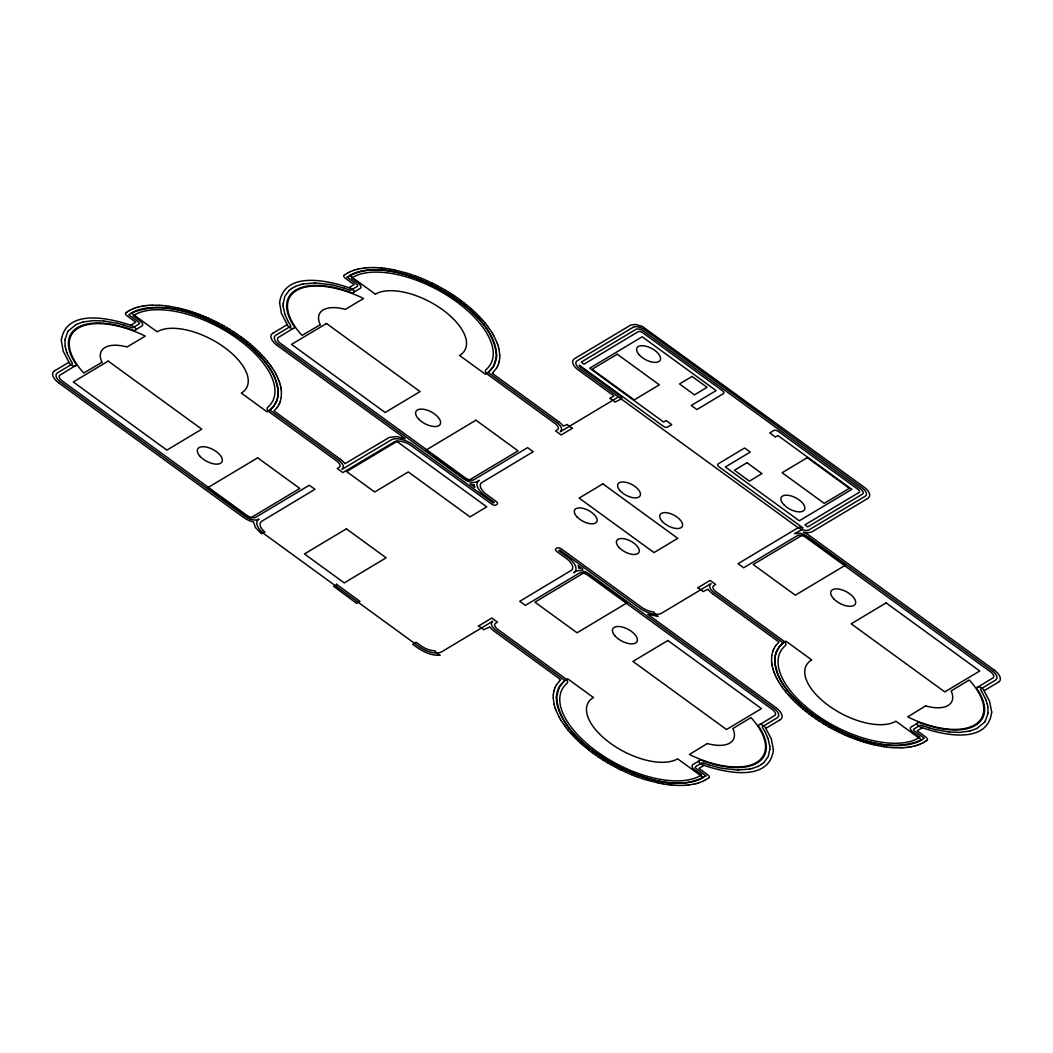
<?xml version="1.0" encoding="UTF-8"?>
<svg xmlns="http://www.w3.org/2000/svg" width="1053" height="1053" viewBox="0 0 1053 1053"><rect width="100%" height="100%" fill="white"/><g stroke="black" fill="none" stroke-linecap="round" stroke-linejoin="round"><path stroke-width="1.5" d="M283.125 303.975L283.204 306.594M769.875 749.025L769.796 746.406M283.125 303.962L284.863 296.248L289.141 290.483M769.875 749.038L768.137 756.752L763.859 762.517M496.424 356.941L496.503 355.493M499.688 358.244L499.767 355.216M553.312 694.756L553.233 697.784M556.497 697.507L556.576 696.059M64.983 339.685L65.181 346.253M988.017 713.315L987.819 706.747M281.256 397.35L281.414 391.216M496.424 356.967L493.515 366.247M499.688 358.323L499.267 361.218M553.312 694.677L553.733 691.782M556.576 696.033L559.485 686.753M771.744 655.65L771.586 661.784M64.983 339.671L67.747 331.774M988.017 713.329L985.253 721.226M281.243 397.429L280.216 401.641M771.757 655.571L772.784 651.359M498.925 362.64L499.254 361.297M553.746 691.703L554.075 690.36M135.89 329.615L142.05 325.917A5.976 2.909 27.9 0 0 140.22 320.994L133.086 315.808L134.179 315.11A83.016 40.369 27.9 0 1 234.819 336.894A83.016 40.369 27.9 0 1 267.752 407.274A8.635 4.199 27.9 0 0 267.58 407.419A5.976 2.909 27.9 0 0 269.607 412.197L337.513 461.635A7.16 3.488 27.9 0 1 339.54 467.098L337.276 468.493L342.896 472.573L394.743 441.602A14.334 6.963 27.9 0 1 410.828 445.327L491.514 504.005A3.58 1.737 27.9 0 0 495.989 505.045L497.108 504.374A3.58 1.737 27.9 0 0 495.976 501.32L485.551 493.686A14.334 6.963 27.9 0 1 481.497 482.761L533.226 451.698L527.606 447.617L473.613 479.918A7.16 3.488 27.9 0 1 465.571 478.049L280.098 343.081A7.16 3.488 27.9 0 1 278.071 337.618L292.918 328.575M354.19 291.878L360.31 288.311A5.976 2.909 27.9 0 0 358.481 283.389L351.36 278.203L352.439 277.505A83.016 40.369 27.9 0 1 453.08 299.289A83.016 40.369 27.9 0 1 486.025 369.669A8.635 4.199 27.9 0 0 485.854 369.814A5.976 2.909 27.9 0 0 487.881 374.592L555.773 424.03A7.16 3.488 27.9 0 1 557.8 429.492L555.55 430.874L561.157 434.968L572.556 428.137L571.95 427.873A7.766 3.778 27.9 0 1 567.291 424.477L563.197 426.083A5.976 2.909 27.9 0 0 562.973 425.781L562.499 425.188A5.976 2.909 27.9 0 0 562.249 424.885L561.71 424.293A5.976 2.909 27.9 0 0 561.42 424.004L560.815 423.424A5.976 2.909 27.9 0 0 560.499 423.135L559.827 422.569A5.976 2.909 27.9 0 0 559.485 422.292L558.748 421.726M698.81 761.122L692.69 764.689A5.976 2.909 27.9 0 0 694.519 769.611L701.64 774.797L700.561 775.495A83.016 40.369 27.9 0 1 599.92 753.711A83.016 40.369 27.9 0 1 566.975 683.331A8.635 4.199 27.9 0 0 567.146 683.186A5.976 2.909 27.9 0 0 565.119 678.408L497.227 628.97A7.16 3.488 27.9 0 1 495.2 623.508L497.45 622.126L491.843 618.032L478.312 626.127L478.931 626.403A7.766 3.778 27.9 0 1 483.59 629.786L489.803 626.917A5.976 2.909 27.9 0 0 490.027 627.219L490.501 627.812A5.976 2.909 27.9 0 0 490.751 628.114L491.29 628.707A5.976 2.909 27.9 0 0 491.58 628.996L492.185 629.576A5.976 2.909 27.9 0 0 492.501 629.865L493.173 630.431A5.976 2.909 27.9 0 0 493.515 630.708L494.252 631.274M917.084 723.516L911.029 727.031A5.976 2.909 27.9 0 0 912.78 732.006L919.914 737.192L918.821 737.89A83.016 40.369 27.9 0 1 818.181 716.106A83.016 40.369 27.9 0 1 785.248 645.726A8.635 4.199 27.9 0 0 785.42 645.581A5.976 2.909 27.9 0 0 783.393 640.803L715.487 591.365A7.16 3.488 27.9 0 1 713.46 585.902L715.724 584.507L710.104 580.427L697.626 587.903L698.244 588.166A7.766 3.778 27.9 0 1 702.891 591.562L708.064 589.311A5.976 2.909 27.9 0 0 708.287 589.614L708.761 590.206A5.976 2.909 27.9 0 0 709.024 590.496L709.564 591.088A5.976 2.909 27.9 0 0 709.854 591.391L710.459 591.97A5.976 2.909 27.9 0 0 710.775 592.26L711.433 592.826A5.976 2.909 27.9 0 0 711.775 593.102L712.512 593.668M498.898 362.719L497.964 365.378M554.102 690.281L555.036 687.622M276.491 401.404L277.992 396.02L278.15 390.044M279.703 402.983L280.203 401.706M772.797 651.294L773.297 650.017M776.509 651.596L775.008 656.98L774.85 662.956M276.491 401.417L273.675 406.142M279.098 404.286L279.677 403.062M497.937 365.457L496.674 367.945M555.063 687.543L556.326 685.055M773.323 649.938L773.902 648.714M776.509 651.583L779.325 646.858M279.058 404.352L277.637 406.761M773.942 648.648L775.363 646.239M493.502 366.273L488.855 371.709A2.382 1.158 27.9 0 0 489.684 373.683L556.892 422.595C559.525 424.412 563.842 428.861 560.301 431.756L618.427 396.942M496.634 368.01L493.08 372.499M556.366 684.99L559.92 680.501M559.498 686.727L564.145 681.291A2.382 1.158 27.9 0 0 563.316 679.317L496.108 630.405C493.488 628.654 489.118 624.021 492.699 621.244L441.562 651.873A17.914 8.714 27.9 0 1 419.147 646.674L264.724 534.292A17.914 8.714 27.9 0 1 259.064 519.063C254.497 521.617 248.969 518.879 245.033 516.26L60.719 382.121C58.099 380.357 53.729 375.75 57.31 372.946L72.104 364.088A2.382 1.158 27.9 0 0 72.183 362.89L71.446 361.732M67.747 331.774L68.419 330.8M985.253 721.226L984.581 722.2M276.768 407.919L277.584 406.827M775.416 646.173L776.232 645.081M68.432 330.787L76.264 324.442M984.568 722.213L976.736 728.558M273.662 406.155L270.582 409.314A2.382 1.158 27.9 0 0 271.424 411.289L338.632 460.2C341.238 461.991 345.581 466.479 342.054 469.348L391.216 439.904A17.914 8.714 27.9 0 1 413.632 445.103L493.186 502.992L494.305 502.334L484.946 495.515A17.914 8.714 27.9 0 1 479.286 480.273C474.574 484.498 467.808 481.813 463.346 478.681L278.979 344.515C276.373 342.791 271.964 338.092 275.57 335.341L290.378 326.483A2.382 1.158 27.9 0 0 290.444 325.285L288.351 321.823M276.728 407.985L273.938 410.907L340.303 459.2M776.272 645.015L779.062 642.093L712.697 593.8M779.338 646.845L782.418 643.686A2.382 1.158 27.9 0 0 781.576 641.711L714.368 592.8C711.775 591.075 707.366 586.403 710.972 583.638L661.784 613.096A17.914 8.714 27.9 0 1 639.368 607.897L559.814 550.008L558.695 550.666L568.054 557.485A17.914 8.714 27.9 0 1 573.714 572.727C578.439 568.488 585.231 571.2 589.706 574.346L774.021 708.485C776.653 710.314 780.944 714.724 777.456 717.646L762.622 726.517A2.382 1.158 27.9 0 0 762.556 727.715L764.649 731.177M493.015 372.551L492.212 373.302L558.564 421.595M559.985 680.449L560.788 679.698L494.436 631.405M289.141 290.47L291.628 288.522M763.859 762.53L761.372 764.478M125.926 312.82L125.768 312.952A3.58 1.737 27.9 0 0 126.926 315.768L135.784 322.218L130.677 325.285M344.186 275.215L344.028 275.346A3.58 1.737 27.9 0 0 345.2 278.163L354.058 284.613L348.938 287.68M347.121 277.163L356.664 284.284A2.382 1.158 27.9 0 1 357.428 286.324L351.268 290.009A2.382 1.158 27.9 0 1 349.464 289.93L348.898 289.733M705.879 775.837L696.336 768.716A2.382 1.158 27.9 0 1 695.572 766.676L701.732 762.991A2.382 1.158 27.9 0 1 703.536 763.07L704.102 763.267M708.814 777.785L708.998 777.64A3.58 1.737 27.9 0 0 707.8 774.837L698.942 768.387L704.062 765.32M927.074 740.18L927.259 740.022A3.58 1.737 27.9 0 0 926.074 737.232L917.216 730.782L922.323 727.715M125.991 312.767L127.189 311.912M54.401 370.972L53.979 371.275A5.976 2.909 27.9 0 0 53.795 371.433L53.479 371.762A5.976 2.909 27.9 0 0 53.334 371.946L53.084 372.328A5.976 2.909 27.9 0 0 52.979 372.538L52.821 372.959A5.976 2.909 27.9 0 0 52.755 373.183L52.676 373.657A5.976 2.909 27.9 0 0 52.65 373.894L52.65 374.394A5.976 2.909 27.9 0 0 52.676 374.657L52.755 375.184A5.976 2.909 27.9 0 0 52.821 375.46L52.992 376.013A5.976 2.909 27.9 0 0 53.098 376.29L53.348 376.869A5.976 2.909 27.9 0 0 53.492 377.158L53.821 377.737A5.976 2.909 27.9 0 0 54.006 378.04L54.401 378.632A5.976 2.909 27.9 0 0 54.624 378.922L55.098 379.514A5.976 2.909 27.9 0 0 55.361 379.817L55.901 380.409A5.976 2.909 27.9 0 0 56.191 380.699L56.796 381.291A5.976 2.909 27.9 0 0 57.112 381.568L57.783 382.147A5.976 2.909 27.9 0 0 58.126 382.423L58.85 382.989M344.252 275.162L348.214 272.648M347.135 277.15C375.329 261.118 409.735 274.346 436.574 287.298C462.715 302.132 493.146 323.047 496.503 355.466M272.661 333.367L272.253 333.669A5.976 2.909 27.9 0 0 272.069 333.827L271.74 334.156A5.976 2.909 27.9 0 0 271.595 334.341L271.345 334.722A5.976 2.909 27.9 0 0 271.253 334.933L271.082 335.354A5.976 2.909 27.9 0 0 271.016 335.578L270.937 336.052A5.976 2.909 27.9 0 0 270.911 336.289L270.924 336.789A5.976 2.909 27.9 0 0 270.937 337.052L271.029 337.579A5.976 2.909 27.9 0 0 271.082 337.842L271.253 338.408A5.976 2.909 27.9 0 0 271.358 338.684L271.608 339.25A5.976 2.909 27.9 0 0 271.753 339.54L272.082 340.132A5.976 2.909 27.9 0 0 272.266 340.422L272.674 341.027A5.976 2.909 27.9 0 0 272.898 341.317L273.372 341.909A5.976 2.909 27.9 0 0 273.622 342.212L274.175 342.804A5.976 2.909 27.9 0 0 274.451 343.094L275.057 343.686A5.976 2.909 27.9 0 0 275.386 343.962L276.044 344.542A5.976 2.909 27.9 0 0 276.386 344.818L277.123 345.384M780.339 719.633L780.747 719.331A5.976 2.909 27.9 0 0 780.931 719.173L781.26 718.844A5.976 2.909 27.9 0 0 781.405 718.659L781.655 718.278A5.976 2.909 27.9 0 0 781.747 718.067L781.918 717.646A5.976 2.909 27.9 0 0 781.984 717.422L782.063 716.948A5.976 2.909 27.9 0 0 782.089 716.711L782.076 716.211A5.976 2.909 27.9 0 0 782.063 715.948L781.971 715.421A5.976 2.909 27.9 0 0 781.918 715.158L781.747 714.592A5.976 2.909 27.9 0 0 781.642 714.316L781.392 713.75A5.976 2.909 27.9 0 0 781.247 713.46L780.918 712.868A5.976 2.909 27.9 0 0 780.734 712.578L780.326 711.973A5.976 2.909 27.9 0 0 780.102 711.683L779.628 711.091A5.976 2.909 27.9 0 0 779.378 710.788L778.825 710.196A5.976 2.909 27.9 0 0 778.549 709.906L777.943 709.314A5.976 2.909 27.9 0 0 777.614 709.038L776.956 708.458A5.976 2.909 27.9 0 0 776.614 708.182L775.877 707.616M705.865 775.85C678.711 791.645 645.134 779.088 618.98 767.018C591.931 752.171 559.959 730.9 556.497 697.534M708.748 777.838L704.786 780.352M998.599 682.028L999.021 681.725A5.976 2.909 27.9 0 0 999.205 681.567L999.521 681.238A5.976 2.909 27.9 0 0 999.666 681.054L999.916 680.672A5.976 2.909 27.9 0 0 1000.021 680.462L1000.179 680.041A5.976 2.909 27.9 0 0 1000.245 679.817L1000.324 679.343A5.976 2.909 27.9 0 0 1000.35 679.106L1000.35 678.606A5.976 2.909 27.9 0 0 1000.324 678.343L1000.245 677.816A5.976 2.909 27.9 0 0 1000.179 677.54L1000.008 676.987A5.976 2.909 27.9 0 0 999.902 676.71L999.652 676.131A5.976 2.909 27.9 0 0 999.508 675.842L999.179 675.263A5.976 2.909 27.9 0 0 998.994 674.96L998.599 674.368A5.976 2.909 27.9 0 0 998.376 674.078L997.902 673.486A5.976 2.909 27.9 0 0 997.639 673.183L997.099 672.591A5.976 2.909 27.9 0 0 996.809 672.301L996.204 671.709A5.976 2.909 27.9 0 0 995.888 671.432L995.217 670.853A5.976 2.909 27.9 0 0 994.874 670.577L994.15 670.011M925.811 741.088L927.009 740.233M291.642 288.509L295.156 286.534M761.358 764.491L757.844 766.466M127.255 311.859L128.532 311.056M275.162 378.488C267.857 361.784 254.128 348.872 239.715 338.171A86.596 42.107 27.9 0 0 131.375 313.07L128.742 314.86L138.404 321.902A2.382 1.158 27.9 0 1 139.154 323.929L133.007 327.615A2.382 1.158 27.9 0 1 131.191 327.549L130.638 327.338M777.838 674.512C785.169 691.216 798.872 704.128 813.285 714.829A86.596 42.107 27.9 0 0 921.625 739.93L924.258 738.14L914.596 731.098A2.382 1.158 27.9 0 1 913.846 729.071L919.993 725.385A2.382 1.158 27.9 0 1 921.809 725.451L922.362 725.662M924.468 741.944L925.745 741.141M54.506 370.906L68.827 362.324M272.766 333.301L287.087 324.719M765.913 728.281L780.234 719.699M984.173 690.676L998.494 682.094M128.598 311.004L129.94 310.253M131.375 313.07C168.085 297.736 209.086 317.611 239.715 338.171A86.596 42.107 27.9 0 1 267.067 411.828L241.334 393.098A53.742 26.141 27.9 0 0 224.368 347.385A53.742 26.141 27.9 0 0 157.108 331.8L131.375 313.07M921.625 739.93C884.968 755.317 843.887 735.389 813.285 714.829A86.596 42.107 27.9 0 1 785.933 641.172L811.666 659.902A53.742 26.141 27.9 0 0 828.632 705.615A53.742 26.141 27.9 0 0 895.892 721.2L921.625 739.93M923.06 742.747L924.402 741.996M130.019 310.214L132.994 308.819M348.28 272.609L349.701 271.898M703.299 781.102L704.72 780.391M922.981 742.786L920.006 744.181M76.264 324.442L83.161 321.955M976.736 728.558L969.839 731.045M295.156 286.534L300.684 284.547M757.844 766.466L752.316 768.453M349.78 271.858L352.9 270.582M703.22 781.142L700.1 782.418M133.086 308.779L134.626 308.187M918.374 744.813L919.914 744.221M134.718 308.16L136.337 307.608M352.979 270.542L354.598 270.002M698.402 782.998L700.021 782.458M916.663 745.392L918.282 744.84M136.429 307.581L138.101 307.094M354.69 269.976L356.375 269.489M696.625 783.511L698.31 783.024M914.899 745.906L916.571 745.419M300.684 284.547L302.974 284.007M752.316 768.453L750.026 768.993M138.193 307.068L141.839 306.252M356.467 269.463L358.204 269.041M694.796 783.958L696.533 783.537M914.807 745.932L911.161 746.748M83.174 321.955L93.19 320.612L103.734 320.968M969.826 731.045L959.809 732.388L949.266 732.032M358.31 269.015L364.088 268.041M694.69 783.985L688.912 784.959M302.988 284.007L315.163 282.954M750.012 768.993L737.837 770.046M141.944 306.226L143.8 305.91M909.2 747.09L911.056 746.774M143.906 305.897L145.814 305.646M907.186 747.354L909.094 747.103M364.193 268.028L366.168 267.817M145.933 305.633L147.894 305.423M439.878 655.229C429.756 655.822 420.45 650.32 412.789 644.278L416.132 642.264L421.95 646.45A14.334 6.963 27.9 0 0 434.27 650.754L434.928 650.741A7.753 3.764 27.9 0 0 439.878 655.216M905.106 747.577L907.067 747.367M686.832 785.183L688.807 784.972M366.273 267.817L368.3 267.673M148.012 305.423L150.026 305.278M902.974 747.722L904.988 747.577M684.7 785.327L686.727 785.183M74.658 366.181L59.81 375.223A7.16 3.488 27.9 0 0 61.837 380.686L247.297 515.654A7.16 3.488 27.9 0 0 255.339 517.523L309.345 485.222L314.952 489.303L261.276 521.538A14.334 6.963 27.9 0 0 264.342 531.62L264.922 532.173A7.766 3.778 27.9 0 0 261.565 533.845L255.458 527.579L253.51 521.933A5.976 2.909 27.9 0 1 253.075 521.827L252.233 521.604A5.976 2.909 27.9 0 1 251.812 521.485L250.956 521.209A5.976 2.909 27.9 0 1 250.535 521.064L249.679 520.735A5.976 2.909 27.9 0 1 249.258 520.564L248.403 520.195A5.976 2.909 27.9 0 1 247.981 519.998L247.139 519.59A5.976 2.909 27.9 0 1 246.718 519.366L245.902 518.905A5.976 2.909 27.9 0 1 245.494 518.668L244.704 518.181A5.976 2.909 27.9 0 1 244.322 517.931L243.546 517.392M978.342 686.819L993.19 677.777A7.16 3.488 27.9 0 0 991.163 672.314L805.703 537.346A7.16 3.488 27.9 0 0 797.661 535.477L743.655 567.778L738.048 563.697L798.714 527.356A3.58 1.737 27.9 0 1 801.517 527.487L803.018 527.961L719.199 466.953A3.58 1.737 27.9 0 1 718.067 463.912L744.616 448.012L750.236 452.092L725.359 466.992L799.293 520.801L851.824 489.342L777.891 435.534L775.377 437.034L769.756 432.954L773.955 430.44A3.58 1.737 27.9 0 1 778.43 431.48L857.984 489.369A3.58 1.737 27.9 0 1 859.116 492.422L804.913 524.881L807.717 526.921L862.723 493.949A5.963 2.896 27.9 0 0 861.038 489.395L643.001 330.708A5.963 2.896 27.9 0 0 636.302 329.155L581.243 362.1L584.046 364.141L638.25 331.682A3.58 1.737 27.9 0 1 642.738 332.722L722.279 390.61A3.58 1.737 27.9 0 1 723.411 393.664L696.875 409.564L691.255 405.471L716.119 390.584L642.185 336.776L589.667 368.234L663.601 422.042L666.115 420.529L671.722 424.622L667.536 427.123A3.58 1.737 27.9 0 1 663.048 426.083L579.242 365.115A5.963 2.896 27.9 0 0 581.282 367.681L620.099 395.941A3.58 1.737 27.9 0 1 621.231 398.995L614.978 402.101A7.766 3.778 27.9 0 0 610.319 398.705L609.7 398.442L613.938 395.902L578.373 370.024C575.201 367.879 569.884 362.285 574.227 358.849L630.944 324.929L635.683 324.456L642.264 326.364L863.947 487.039C867.119 489.197 872.437 494.778 868.093 498.214L811.85 531.897L808.678 532.686L803.321 532.265A5.976 2.909 27.9 0 1 803.742 532.436L804.597 532.805A5.976 2.909 27.9 0 1 805.019 533.002L805.861 533.41A5.976 2.909 27.9 0 1 806.282 533.634L807.098 534.095A5.976 2.909 27.9 0 1 807.506 534.332L808.296 534.819A5.976 2.909 27.9 0 1 808.678 535.069L809.454 535.608M760.082 724.425L774.929 715.382A7.16 3.488 27.9 0 0 772.902 709.919L587.429 574.951A7.16 3.488 27.9 0 0 579.387 573.082L525.394 605.383L519.774 601.302L571.503 570.239A14.334 6.963 27.9 0 0 567.449 559.314L557.024 551.68A3.58 1.737 27.9 0 1 555.892 548.626L557.011 547.955A3.58 1.737 27.9 0 1 561.486 548.995L642.172 607.673A14.334 6.963 27.9 0 0 653.36 611.898L654.071 612.28A7.766 3.778 27.9 0 0 658.217 616.426L647.621 614.268L775.692 707.484M368.405 267.659L372.709 267.554M150.145 305.265L152.211 305.186M900.789 747.814L902.855 747.735M684.595 785.341L680.291 785.446M152.33 305.186L159.056 305.278M900.67 747.814L893.944 747.722M372.828 267.554L375 267.58M678 785.42L680.172 785.446M315.176 282.954L330.287 284.586M737.824 770.046L722.713 768.414M375.118 267.58L377.329 267.673M675.671 785.327L677.882 785.42M377.448 267.686L379.699 267.831M159.187 305.291L161.438 305.436M891.562 747.564L893.813 747.709M673.301 785.169L675.552 785.314M379.83 267.844L382.107 268.041M161.557 305.449L163.847 305.646M889.153 747.354L891.443 747.551M670.893 784.959L673.17 785.156M103.747 320.968L117.383 323.35M949.253 732.032L935.617 729.65M382.239 268.054L384.556 268.318M163.978 305.66L166.295 305.923M886.705 747.077L889.022 747.34M668.444 784.682L670.761 784.946M384.687 268.331L387.043 268.66M166.427 305.949L168.783 306.265M884.217 746.735L886.573 747.051M665.957 784.34L668.313 784.669M387.175 268.673L389.557 269.055M168.914 306.278L171.297 306.66M881.703 746.34L884.086 746.722M663.443 783.945L665.825 784.327M389.702 269.081L392.111 269.515M171.428 306.686L176.417 307.634M881.572 746.314L876.583 745.366M660.889 783.485L663.298 783.919M330.3 284.586L334.564 285.481M722.7 768.414L718.436 767.519M392.242 269.542L394.691 270.029M658.309 782.971L660.757 783.458M394.822 270.055L405.208 272.674M176.562 307.66L179.023 308.213M873.977 744.787L876.438 745.34M658.178 782.945L647.792 780.326M334.578 285.495L344.436 288.219M718.422 767.505L708.564 764.781M179.155 308.239L181.642 308.845M871.357 744.155L873.845 744.761M117.396 323.35L123.951 325.14M935.604 729.65L929.049 727.86M181.774 308.871L184.275 309.529M868.725 743.471L871.226 744.129M184.42 309.569L186.934 310.28M866.066 742.72L868.58 743.431M405.339 272.714L407.866 273.477M187.079 310.319L189.606 311.083M863.394 741.917L865.921 742.681M645.134 779.523L647.661 780.286M123.978 325.14L130.625 327.338M929.022 727.86L922.375 725.662M408.011 273.517L410.552 274.333M189.751 311.122L192.291 311.938M860.709 741.062L863.249 741.878M642.448 778.667L644.989 779.483M344.449 288.219L348.885 289.733M708.551 764.781L704.115 763.267M410.696 274.372L415.935 276.202M192.423 311.978L194.976 312.846M858.024 740.154L860.577 741.022M642.304 778.628L637.065 776.798M195.108 312.899L197.661 313.807M855.339 739.193L857.892 740.101M416.067 276.255L418.62 277.229M802.083 529.606L794.475 533.621L800.464 533.266L807.914 536.714L992.281 670.879C994.901 672.696 999.231 677.132 995.717 680.027L980.896 688.912A2.382 1.158 27.9 0 0 980.817 690.11L981.554 691.268M197.806 313.86L200.36 314.834M852.64 738.166L855.194 739.14M634.38 775.771L636.933 776.745M418.765 277.281L421.318 278.295M200.504 314.886L203.045 315.9M849.955 737.1L852.496 738.114M631.682 774.705L634.235 775.719M421.45 278.347L424.004 279.414M203.19 315.953L205.73 317.019M847.27 735.981L849.81 737.047M628.996 773.586L631.55 774.653M424.148 279.466L426.676 280.572M205.875 317.071L208.415 318.177M844.585 734.823L847.125 735.929M626.324 772.428L628.852 773.534M426.82 280.638L432.006 283.046M208.56 318.243L211.087 319.401M841.913 733.599L844.44 734.757M626.18 772.362L620.994 769.954M211.232 319.467L213.746 320.652M839.254 732.348L841.768 733.533M432.151 283.112L434.652 284.349M213.891 320.717L216.392 321.955M836.608 731.045L839.109 732.283M618.348 768.651L620.849 769.888M434.797 284.428L437.271 285.705M216.523 322.034L219.011 323.31M833.989 729.69L836.477 730.966M615.729 767.295L618.203 768.572M437.416 285.771L442.457 288.522M219.156 323.376L221.617 324.693M831.383 728.307L833.844 729.624M615.584 767.229L610.543 764.478M221.749 324.772L224.197 326.127M828.803 726.873L831.251 728.228M442.589 288.601L445.011 289.996M224.328 326.206L226.75 327.601M826.25 725.399L828.672 726.794M607.989 763.004L610.411 764.399M445.143 290.075L447.538 291.497M226.882 327.68L229.264 329.102M823.736 723.898L826.118 725.32M605.462 761.503L607.857 762.925M447.67 291.576L450.026 293.037M229.396 329.181L234.214 332.221M823.604 723.819L818.786 720.779M602.974 759.963L605.33 761.424M450.157 293.129L452.474 294.616M600.526 758.384L602.842 759.871M452.606 294.695L454.896 296.222M816.365 719.173L818.655 720.7M234.345 332.3L236.635 333.827M598.104 756.778L600.394 758.305M455.028 296.314L457.278 297.867M816.246 719.081L811.652 715.856M236.754 333.919L241.348 337.144M595.722 755.133L597.972 756.686M457.397 297.946L459.608 299.539M593.392 753.461L595.603 755.054M809.639 535.74L993.966 669.879M277.308 345.516L405.379 438.732L396.691 436.574L389.386 437.377L344.936 463.689A5.976 2.909 27.9 0 0 344.713 463.386L344.239 462.793A5.976 2.909 27.9 0 0 343.976 462.504L343.436 461.912A5.976 2.909 27.9 0 0 343.146 461.609L342.541 461.03A5.976 2.909 27.9 0 0 342.225 460.74L341.567 460.174A5.976 2.909 27.9 0 0 341.225 459.898L340.488 459.332M59.034 383.121L243.361 517.26M459.74 299.618L461.898 301.224M809.362 714.171L811.534 715.777M241.466 337.223L243.638 338.829M591.102 751.776L593.26 753.382M462.017 301.316L464.149 302.948M807.125 712.447L809.244 714.079M243.756 338.921L245.875 340.553M588.851 750.052L590.983 751.684M464.268 303.04L466.334 304.699M804.926 710.696L807.006 712.355M245.994 340.645L248.074 342.304M586.666 748.301L588.732 749.96M466.453 304.791L468.48 306.462M802.781 708.932L804.808 710.604M248.192 342.396L250.219 344.068M584.52 746.538L586.547 748.209M468.585 306.555L470.559 308.239M800.701 707.155L802.676 708.84M250.324 344.16L252.299 345.845M582.441 744.761L584.415 746.445M470.678 308.345L472.6 310.043M798.674 705.352L800.596 707.05M252.404 345.95L254.326 347.648M580.4 742.957L582.322 744.655M472.705 310.148L474.561 311.859M796.7 703.522L798.569 705.247M254.431 347.753L256.3 349.478M578.439 741.141L580.295 742.852M474.666 311.964L476.469 313.702M794.791 701.693L796.595 703.43M256.406 349.57L258.209 351.307M576.531 739.298L578.334 741.036M476.575 313.794L478.325 315.545M792.948 699.85L794.699 701.601M258.301 351.399L260.052 353.15M574.675 737.455L576.425 739.206M478.417 315.637L480.102 317.401M791.172 697.994L792.856 699.758M260.144 353.242L261.828 355.006M572.898 735.599L574.583 737.363M480.194 317.493L481.813 319.256M789.447 696.138L791.079 697.902M261.921 355.098L263.553 356.862M571.187 733.744L572.806 735.507M481.905 319.362L483.459 321.126M787.802 694.269L789.368 696.033M263.632 356.967L265.198 358.731M569.541 731.874L571.095 733.638M483.551 321.231L485.038 323.008M786.236 692.387L787.723 694.164M265.277 358.836L266.764 360.613M567.962 729.992L569.449 731.769M784.735 690.518L786.157 692.295M485.117 323.1L486.539 324.877M566.461 728.123L567.883 729.9M266.843 360.705L268.265 362.482M783.3 688.649L784.656 690.413M486.618 324.982L487.96 326.746M565.04 726.254L566.382 728.018M268.344 362.587L269.7 364.351M781.945 686.767L783.235 688.544M488.039 326.851L489.316 328.628M563.684 724.372L564.961 726.149M269.765 364.456L271.055 366.233M780.681 684.898L781.879 686.674M489.382 328.72L491.79 332.353M563.618 724.28L561.21 720.647M271.121 366.326L272.319 368.102M779.483 683.042L780.615 684.805M272.385 368.195L273.517 369.958M981.567 691.281L985.503 698.837M71.433 361.719L67.497 354.163M778.364 681.186L779.417 682.936M491.843 332.458L492.909 334.209M560.091 718.791L561.157 720.542M273.583 370.064L274.636 371.814M777.325 679.343L778.299 681.08M492.962 334.301L493.949 336.052M559.051 716.948L560.038 718.699M274.701 371.92L275.675 373.657M764.662 731.19L765.478 732.691M288.338 321.81L287.522 320.309M776.364 677.513L777.272 679.238M494.002 336.157L497.266 343.291M558.998 716.843L555.734 709.709M275.728 373.762L276.636 375.487M765.478 732.704L768.071 738.653M287.522 320.296L284.929 314.347M775.495 675.684L776.324 677.408M276.676 375.592L277.505 377.316M774.705 673.894L775.456 675.592M277.544 377.408L278.295 379.106M985.503 698.85L986.082 700.324M67.497 354.15L66.918 352.676M777.825 674.486L774.863 662.982M774.008 672.104L774.666 673.788M278.334 379.212L278.992 380.896M275.175 378.514L278.137 390.018M986.082 700.337L987.227 703.944M66.918 352.663L65.773 349.056M773.389 670.34L773.968 672.011M497.292 343.383L497.885 345.055M555.115 707.945L555.708 709.617M279.032 380.989L279.611 382.66M768.085 738.666L769.796 746.393M284.915 314.334L283.204 306.607M772.849 668.589L773.35 670.248M497.911 345.147L498.859 348.517M555.089 707.853L554.141 704.483M279.65 382.752L280.151 384.411M772.402 666.878L772.823 668.497M280.177 384.503L280.598 386.122M987.227 703.944L987.806 706.747M65.773 349.056L65.194 346.253M772.046 665.18L772.389 666.786M498.885 348.609L499.767 355.124M554.115 704.391L553.233 697.876M280.611 386.214L280.954 387.82M771.783 663.508L772.033 665.088M280.967 387.912L281.217 389.492M771.599 661.876L771.77 663.429M281.23 389.571L281.401 391.124M61.311 340.277L63.154 350.978L69.577 363.469A3.883 1.882 27.9 0 0 74.355 366.168A3.883 1.882 27.9 0 0 75.869 363.956A70.788 34.42 27.9 0 1 132.454 330.063A3.883 1.882 27.9 0 0 135.929 329.286A3.883 1.882 27.9 0 0 132.323 325.89C111.355 318.335 66.168 307.621 61.311 340.237M279.572 302.672L281.427 313.373L287.851 325.864A3.883 1.882 27.9 0 0 292.616 328.562A3.883 1.882 27.9 0 0 294.142 326.351A70.788 34.42 27.9 0 1 350.715 292.458A3.883 1.882 27.9 0 0 354.19 291.681A3.883 1.882 27.9 0 0 350.596 288.285C329.484 280.651 284.323 270.055 279.572 302.672M773.428 749.644C769.677 782.971 723.529 772.468 702.404 764.715A3.883 1.882 27.9 0 1 698.81 761.319A3.883 1.882 27.9 0 1 702.285 760.529A70.788 34.42 27.9 0 0 758.871 726.649A3.883 1.882 27.9 0 1 760.384 724.438A3.883 1.882 27.9 0 1 765.149 727.136L771.296 738.864L773.428 749.644M991.689 712.039C987.872 745.419 941.658 734.783 920.677 727.11A3.883 1.882 27.9 0 1 917.071 723.714A3.883 1.882 27.9 0 1 920.546 722.924A70.788 34.42 27.9 0 0 977.131 689.044A3.883 1.882 27.9 0 1 978.645 686.832A3.883 1.882 27.9 0 1 983.423 689.531L989.57 701.259L991.689 712.039M336.473 584.283L336.42 584.626A7.766 3.778 27.9 0 1 333.643 586.297L356.638 603.408L359.981 601.395L336.473 584.283M101.983 362.337L83.753 372.999A69.867 33.986 27.9 0 1 78.225 328.141A69.867 33.986 27.9 0 1 145.301 336.131L127.058 346.964A35.828 17.427 27.9 0 0 101.851 362.061L101.983 362.337M108.209 361.087L73.289 382.002L166.874 450.105L201.794 429.19L108.209 361.087M320.257 324.732L302.014 335.394A69.867 33.986 27.9 0 1 296.485 290.536A69.867 33.986 27.9 0 1 363.575 298.526L345.331 309.358A35.828 17.427 27.9 0 0 320.125 324.456L320.257 324.732M326.483 323.482L291.549 344.397L385.148 412.5L420.068 391.584L326.483 323.482M257.669 457.805L207.388 487.934L249.495 518.576L299.789 488.46L257.669 457.805M396.915 441.457L346.621 471.586L374.697 492.014L408.235 471.928L469.993 516.891L486.762 506.848L396.915 441.457M475.943 420.2L425.649 450.329L467.769 480.971L518.05 450.855L475.943 420.2M633.195 327.259L577.031 360.889A9.556 4.646 27.9 0 0 580.058 369.024L797.174 527.04A9.556 4.646 27.9 0 0 809.138 529.804L865.29 496.174A9.556 4.646 27.9 0 0 862.275 488.052L645.147 330.037A9.556 4.646 27.9 0 0 633.195 327.259M617.242 354.203L592.089 369.261L634.209 399.903L659.349 384.845L617.242 354.203M346.371 528.843L304.462 553.944L344.239 582.901L386.148 557.8L346.371 528.843M692.084 376.421L679.514 383.95L694.48 394.849L707.063 387.32L692.084 376.421M602.882 483.853L579.124 498.082L654.005 552.575L677.75 538.346L602.882 483.853M746.998 462.728L734.428 470.257L749.407 481.155L761.977 473.613L746.998 462.728M585.231 572.029L534.95 602.145L577.057 632.8L627.351 602.671L585.231 572.029M807.282 457.66L782.129 472.718L824.249 503.373L849.389 488.316L807.282 457.66M803.505 534.424L753.211 564.54L795.331 595.195L845.612 565.066L803.505 534.424M667.852 640.5L632.932 661.416L726.517 729.518L761.451 708.603L667.852 640.5M886.126 602.895L851.206 623.81L944.791 691.913L979.711 670.998L886.126 602.895M707.274 743.536L689.425 754.475A69.867 33.986 27.9 0 0 756.515 762.464A69.867 33.986 27.9 0 0 750.986 717.606L732.875 728.544A35.828 17.427 27.9 0 1 707.669 743.642L707.274 743.536M925.534 705.931L907.699 716.869A69.867 33.986 27.9 0 0 974.775 724.859A69.867 33.986 27.9 0 0 969.247 680.001L951.149 690.939A35.828 17.427 27.9 0 1 925.942 706.036L925.534 705.931M473.889 484.67L472.981 484.551A5.976 2.909 27.9 0 1 472.573 484.485L471.757 484.314A5.976 2.909 27.9 0 1 471.336 484.222L470.507 483.998A5.976 2.909 27.9 0 1 470.086 483.88L474.916 487.473L473.903 484.735M579.229 568.344L578.084 565.527L582.914 569.12A5.976 2.909 27.9 0 0 582.493 569.002L581.664 568.778A5.976 2.909 27.9 0 0 581.243 568.686L580.427 568.515A5.976 2.909 27.9 0 0 580.019 568.449L579.229 568.344M375.368 294.195L349.635 275.465A86.596 42.107 27.9 0 1 458.002 300.579A86.596 42.107 27.9 0 1 485.341 374.223L459.595 355.493A53.742 26.141 27.9 0 0 442.629 309.779A53.742 26.141 27.9 0 0 375.368 294.195M593.405 697.507L567.659 678.777A86.596 42.107 27.9 0 0 594.998 752.421L595.024 752.434A86.596 42.107 27.9 0 0 703.365 777.535L677.632 758.805A53.742 26.141 27.9 0 1 610.371 743.221A53.742 26.141 27.9 0 1 593.405 697.507M619.125 547.534A12.544 6.094 27.9 0 0 638.631 552.838A12.544 6.094 27.9 0 0 625.772 539.149A12.544 6.094 27.9 0 0 619.125 547.534M577.018 516.891A12.544 6.094 27.9 0 0 596.511 522.183A12.544 6.094 27.9 0 0 583.665 508.507A12.544 6.094 27.9 0 0 577.018 516.891M662.429 521.604A12.544 6.094 27.9 0 0 681.936 526.895A12.544 6.094 27.9 0 0 669.076 513.219A12.544 6.094 27.9 0 0 662.429 521.604M620.322 490.948A12.544 6.094 27.9 0 0 639.816 496.253A12.544 6.094 27.9 0 0 626.969 482.564A12.544 6.094 27.9 0 0 620.322 490.948M200.281 456.554A13.742 6.687 27.9 0 0 221.643 462.359A13.742 6.687 27.9 0 0 207.559 447.367A13.742 6.687 27.9 0 0 200.281 456.554M418.554 418.949A13.742 6.687 27.9 0 0 439.904 424.754A13.742 6.687 27.9 0 0 425.833 409.762A13.742 6.687 27.9 0 0 418.554 418.949M615.36 636.302A13.742 6.687 27.9 0 0 636.71 642.106A13.742 6.687 27.9 0 0 622.639 627.127A13.742 6.687 27.9 0 0 615.36 636.302M833.621 598.696A13.742 6.687 27.9 0 0 854.983 604.501A13.742 6.687 27.9 0 0 840.899 589.522A13.742 6.687 27.9 0 0 833.621 598.696M783.761 504.611A13.136 6.384 27.9 0 0 804.189 510.152A13.136 6.384 27.9 0 0 790.724 495.818A13.136 6.384 27.9 0 0 783.761 504.611M639.474 355.124A13.136 6.384 27.9 0 0 659.889 360.666A13.136 6.384 27.9 0 0 646.437 346.332A13.136 6.384 27.9 0 0 639.474 355.124"/></g></svg>
